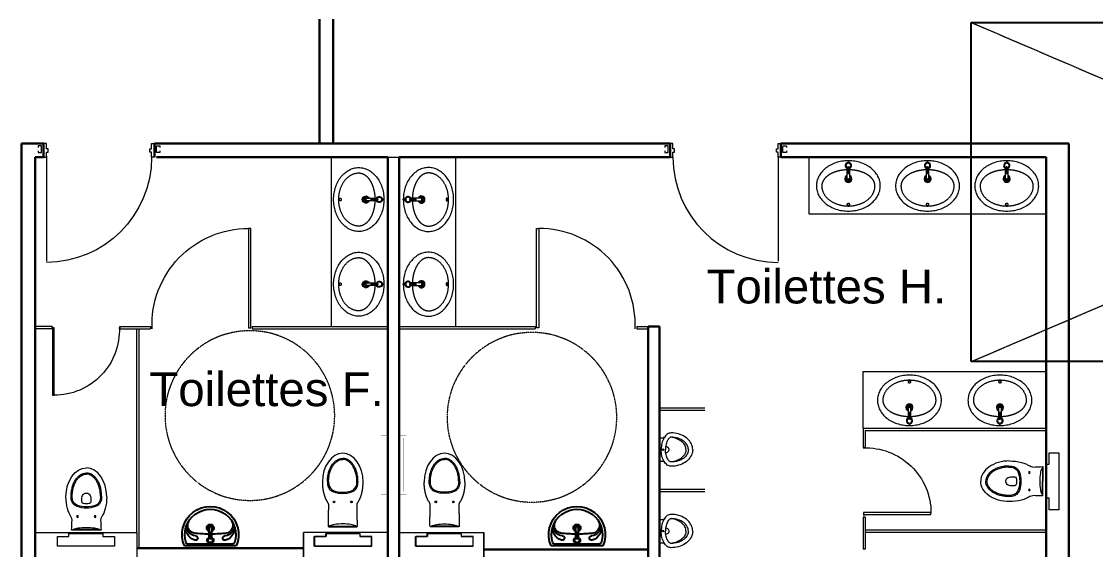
# Model space of a CAD drawing. Header units: metres. Extents: x 134472 to 303672, y 136880 to 366415.
# Drawn here: x 170202 to 179697, y 303826 to 308494 of the extents above; entities that cross this region are included whole.
import ezdxf

# ---------------------------------------------------------------- set-up
doc = ezdxf.new("R2010")
doc.units = ezdxf.units.M
doc.header["$LTSCALE"] = 2
doc.header["$MEASUREMENT"] = 0
doc.linetypes.add('Planta_2$0$CACHE', pattern=[0.375, 0.25, -0.125])
doc.linetypes.add('STYLE_12', pattern=[0.46875, 0.3125, -0.15625])
for name, color, linetype, lineweight in [('0.03', 151, 'Continuous', 5), ('0.03TEN', 8, 'STYLE_12', 5), ('0.10', 92, 'Continuous', 9), ('0.15', 5, 'Continuous', 15), ('0.30', 1, 'Continuous', 30), ('slh-aa-sanitaires', 5, 'Continuous', 0)]:
    doc.layers.add(name, color=color, linetype=linetype, lineweight=lineweight)
for name, color, linetype in [('0.1TEN', 133, 'Planta_2$0$CACHE'), ('CFD-Tech Plumbing', 7, 'Continuous'), ('MOJI', 7, 'Continuous')]:
    doc.layers.add(name, color=color, linetype=linetype)
doc.styles.add('arial', font='arial.ttf')

# ---------------------------------------------------------------- blocks, each defined once
blk = doc.blocks.new('bowl')
at = {"layer": 'CFD-Tech Plumbing'}
for p, q in [((-20, 203.3), (-20, 0)), ((0, -229.1), (0, 229.1)), ((-178.1, 12.5), (-66.2, 12.5)), ((-121.8, 4), (-70.1, 4)), ((-29.7, 3), (-5.8, 3)), ((-20, 0), (-20, -203.3)), ((-5.8, -3), (-5.8, 3)), ((-66.2, -12.5), (-178.1, -12.5)), ((-70.1, -4), (-121.8, -4)), ((-5.8, -3), (-29.7, -3))]:
    blk.add_line(p, q, dxfattribs=at)
for centre, radius, start, end in [((-100, 0), 250, 66.42181, 293.57819), ((-100, 0), 225, 70.99921, 289.00079), ((-183.7, 127.6), 72.4, 11.77716, 123.26184), ((-170, 127), 80, 1.71405, 114.98755), ((-152.1, 108.1), 105, 14.93961, 115.74646), ((-30, 203.3), 10, 0, 70.99927), ((-1405, 0), 1300, 0.55093, 6.28827), ((-70, 130), 20, 181.71405, 14.93958), ((-160, 0), 31.5, 23.37987, 336.62013), ((-156.7, 0), 24.8, 149.71071, 210.28929), ((-199.5, 0), 24.8, 329.71071, 30.28929), ((-160, 0), 20, 38.68219, 141.31781), ((-193.7, 0), 24.8, 329.71071, 30.28929), ((-82, 0), 40, 174.26083, 185.73917), ((-50, 0), 27.5, 6.26291, 152.96431), ((-50, 0), 20.5, 90, 270), ((-64, 4), 1.7, 90, 270), ((-64, 4), 1.7, 270, 90), ((-50, 0), 20.5, 270, 90), ((-160, 0), 20, 218.68219, 321.31781), ((-1405, 0), 1300, 353.78851, 359.44907), ((-50, 0), 27.5, 207.03569, 353.73709), ((-64, -4), 1.7, 90, 270), ((-64, -4), 1.7, 270, 90), ((-183.7, -127.6), 72.4, 236.73816, 349.66806), ((-170, -127), 80, 245.01245, 358.28595), ((-152.1, -108.1), 105, 244.25354, 345.06039), ((-70, -130), 20, 345.06042, 178.28601), ((-30, -203.3), 10, 289.00073, 0)]:
    blk.add_arc(centre, radius, start, end, dxfattribs=at)
blk = doc.blocks.new('toilet')
for points in [[(295, 180, 0.062452), (190.1, 166.8, 0.08424), (113.6, 132.9, -0.160362), (89.5, 126.3, 0.004478), (0, 130), (0, 0), (0, -130, 0.004478), (89.5, -126.3, -0.160362), (113.6, -132.9, 0.08424), (190.1, -166.8, 0.062452), (295, -180)], [(0, -120), (1.6, -120, 0.30557), (7.2, -116.3, 0.057888), (19.5, -71.8, 0.038336), (25, 0, 0.038336), (19.5, 71.8, 0.057888), (7.2, 116.3, 0.30557), (1.6, 120), (0, 120)], [(300, 135, 0.031937), (273.9, 133.3, 0.284793), (208.5, 80.2, 0.083519), (195, 0, 0.083519), (208.5, -80.2, 0.284793), (273.9, -133.3, 0.031937), (300, -135)], [(300, 125, 0.031937), (275.2, 123.4, 0.284793), (217.9, 76.9, 0.083519), (205, 0, 0.083519), (217.9, -76.9, 0.284793), (275.2, -123.4, 0.031937), (300, -125)]]:
    blk.add_lwpolyline(points, format="xyb")
blk.add_lwpolyline([(5, 115), (5, 0), (5, -115)])
blk.add_lwpolyline([(248.8, 39.4, 0.321323), (235.6, 27.9, 0.058759), (232.3, 0, 0.058759), (235.6, -27.9, 0.321323), (248.8, -39.4, 0.062214), (298.3, -37.1, 0.292941), (326.2, -11.6, 0.06519), (327.7, 0, 0.06519), (326.2, 11.6, 0.292941), (298.3, 37.1, 0.062214)], format="xyb", close=True)
for centre in [(120, 77.5), (120, -77.5)]:
    blk.add_circle(centre, 7.5)
at = {"extrusion": (0, 0, -1)}
blk.add_ellipse((295, 0), major_axis=(-255, 0.1), ratio=0.705828, start_param=1.570647, end_param=3.141292, dxfattribs=at)
blk.add_ellipse((295, 0), major_axis=(255, 0.1), ratio=0.705827, start_param=4.712055, end_param=6.282514)
for points, knots in [([(300, 135), (307.1, 135), (314.2, 134.8), (334.6, 133.4), (347.9, 131.6), (373.5, 126.4), (386, 122.9), (409.6, 114.5), (420.8, 109.5), (441.5, 98.2), (451, 91.9), (468, 78), (475.5, 70.5), (488, 54.6), (493.1, 46.3), (500, 30.7), (502.2, 23.5), (504.5, 10.9), (505, 5.5), (505, 0)], [1.570796, 1.570796, 1.570796, 1.570796, 1.675776, 1.675776, 1.873884, 1.873884, 2.071992, 2.071992, 2.270101, 2.270101, 2.468209, 2.468209, 2.666317, 2.666317, 2.864425, 2.864425, 3.022458, 3.022458, 3.141593, 3.141593, 3.141593, 3.141593]), ([(300, 125), (306.8, 125), (313.6, 124.8), (333.9, 123.4), (347.2, 121.6), (373.1, 116.2), (385.6, 112.6), (409.1, 103.9), (420.1, 98.7), (438, 88.4), (445.2, 83.5), (458.4, 73), (464.4, 67.4), (474.7, 55.7), (479.2, 49.6), (486.4, 37.1), (489.3, 30.7), (493.3, 17.7), (494.5, 11.1), (495, 3), (495, 1.5), (495, 0)], [1.570796, 1.570796, 1.570796, 1.570796, 1.674428, 1.674428, 1.881692, 1.881692, 2.088956, 2.088956, 2.296219, 2.296219, 2.456954, 2.456954, 2.618871, 2.618871, 2.780788, 2.780788, 2.942705, 2.942705, 3.104622, 3.104622, 3.141593, 3.141593, 3.141593, 3.141593]), ([(300, -125), (306.8, -125), (313.6, -124.8), (333.9, -123.4), (347.2, -121.6), (373.1, -116.2), (385.6, -112.6), (409.1, -103.9), (420.1, -98.7), (438, -88.4), (445.2, -83.5), (458.4, -73), (464.4, -67.4), (474.7, -55.7), (479.2, -49.6), (486.4, -37.1), (489.3, -30.7), (493.3, -17.7), (494.5, -11.1), (495, -3), (495, -1.5), (495, 0)], [1.570796, 1.570796, 1.570796, 1.570796, 1.674428, 1.674428, 1.881692, 1.881692, 2.088956, 2.088956, 2.296219, 2.296219, 2.456954, 2.456954, 2.618871, 2.618871, 2.780788, 2.780788, 2.942705, 2.942705, 3.104622, 3.104622, 3.141593, 3.141593, 3.141593, 3.141593]), ([(300, -135), (307.1, -135), (314.2, -134.8), (334.6, -133.4), (347.9, -131.6), (373.5, -126.4), (386, -122.9), (409.6, -114.5), (420.8, -109.5), (441.5, -98.2), (451, -91.9), (468, -78), (475.5, -70.5), (488, -54.6), (493.1, -46.3), (500, -30.7), (502.2, -23.5), (504.5, -10.9), (505, -5.5), (505, 0)], [1.570796, 1.570796, 1.570796, 1.570796, 1.675776, 1.675776, 1.873884, 1.873884, 2.071992, 2.071992, 2.270101, 2.270101, 2.468209, 2.468209, 2.666317, 2.666317, 2.864425, 2.864425, 3.022458, 3.022458, 3.141593, 3.141593, 3.141593, 3.141593])]:
    blk.add_open_spline(points, degree=3, knots=knots)
blk = doc.blocks.new('洗面台')
for p, q in [((-3, -67.8), (-3, -91.7)), ((-3, -67.8), (3, -67.8)), ((3, -91.7), (3, -67.8)), ((-12.5, -128.2), (-12.5, -240.1)), ((-4, -132.1), (-4, -183.8)), ((4, -183.8), (4, -132.1)), ((12.5, -240.1), (12.5, -128.2))]:
    blk.add_line(p, q)
for points in [[(-3, -70, 0), (-16.8, -70.4, 0), (-30.6, -71.3, 0), (-44.3, -72.8, 0), (-57.9, -74.7, 0), (-71.3, -77.2, 0), (-84.6, -80.2, 0), (-97.7, -83.7, 0), (-110.5, -87.7, 0), (-123.1, -92.2, 0), (-135.4, -97.2, 0), (-147.4, -102.7, 0), (-159, -108.6, 0), (-170.2, -114.9, 0), (-181, -121.7, 0), (-191.4, -128.9, 0), (-201.3, -136.4, 0), (-210.8, -144.4, 0), (-219.7, -152.7, 0), (-228.2, -161.3, 0), (-236, -170.2, 0), (-243.3, -179.5, 0), (-250.1, -189, 0), (-256.2, -198.7, 0), (-261.7, -208.7, 0), (-266.6, -218.9, 0), (-270.8, -229.3, 0), (-274.4, -239.8, 0), (-277.4, -250.4, 0), (-279.7, -261.1, 0), (-281.3, -271.9, 0), (-282.2, -282.8, 0), (-282.5, -293.7, 0), (-282.1, -304.6, 0), (-281, -315.4, 0), (-279.2, -326.2, 0), (-276.8, -336.9, 0), (-273.7, -347.5, 0), (-270, -358, 0), (-265.6, -368.3, 0), (-260.6, -378.5, 0), (-254.9, -388.4, 0), (-248.7, -398.1, 0), (-241.8, -407.6, 0), (-234.4, -416.7, 0), (-226.4, -425.6, 0), (-217.8, -434.2, 0), (-208.8, -442.4, 0), (-199.2, -450.3, 0), (-189.2, -457.7, 0), (-178.7, -464.8, 0), (-167.8, -471.5, 0), (-156.5, -477.8, 0), (-144.8, -483.6, 0), (-132.8, -488.9, 0), (-120.4, -493.8, 0), (-107.8, -498.2, 0), (-94.9, -502.1, 0), (-81.7, -505.5, 0), (-68.4, -508.4, 0), (-54.9, -510.8, 0), (-41.3, -512.6, 0), (-27.6, -513.9, 0), (-13.8, -514.7, 0), (0, -515, 0), (13.8, -514.7, 0), (27.6, -513.9, 0), (41.3, -512.6, 0), (54.9, -510.8, 0), (68.4, -508.4, 0), (81.7, -505.5, 0), (94.9, -502.1, 0), (107.8, -498.2, 0), (120.4, -493.8, 0), (132.8, -488.9, 0), (144.8, -483.6, 0), (156.5, -477.8, 0), (167.8, -471.5, 0), (178.7, -464.8, 0), (189.2, -457.7, 0), (199.2, -450.3, 0), (208.8, -442.4, 0), (217.8, -434.2, 0), (226.4, -425.6, 0), (234.4, -416.7, 0), (241.8, -407.6, 0), (248.7, -398.1, 0), (254.9, -388.4, 0), (260.6, -378.5, 0), (265.6, -368.3, 0), (270, -358, 0), (273.7, -347.5, 0), (276.8, -336.9, 0), (279.2, -326.2, 0), (281, -315.4, 0), (282.1, -304.6, 0), (282.5, -293.7, 0), (282.2, -282.8, 0), (281.3, -271.9, 0), (279.7, -261.1, 0), (277.4, -250.4, 0), (274.5, -239.8, 0), (270.9, -229.3, 0), (266.6, -218.9, 0), (261.7, -208.7, 0), (256.2, -198.7, 0), (250.1, -189, 0), (243.3, -179.5, 0), (236, -170.2, 0), (228.2, -161.3, 0), (219.7, -152.7, 0), (210.8, -144.4, 0), (201.3, -136.4, 0), (191.4, -128.9, 0), (181, -121.7, 0), (170.2, -114.9, 0), (159, -108.6, 0), (147.4, -102.7, 0), (135.4, -97.2, 0), (123.1, -92.2, 0), (110.5, -87.7, 0), (97.7, -83.7, 0), (84.6, -80.2, 0), (71.3, -77.2, 0), (57.9, -74.7, 0), (44.3, -72.8, 0), (30.6, -71.3, 0), (16.8, -70.4, 0), (3, -70, 0)], [(-12.5, -150.2, 0), (-15.3, -150.3, 0), (-18.1, -150.4, 0), (-20.8, -150.6, 0), (-23.6, -150.7, 0), (-26.4, -150.9, 0), (-29.1, -151.1, 0), (-31.9, -151.3, 0), (-34.7, -151.6, 0), (-37.4, -151.8, 0), (-40.2, -152.1, 0), (-42.9, -152.4, 0), (-45.6, -152.7, 0), (-48.4, -153.1, 0), (-51.1, -153.4, 0), (-53.8, -153.8, 0), (-56.5, -154.2, 0), (-59.2, -154.6, 0), (-61.9, -155, 0), (-64.6, -155.5, 0), (-67.3, -156, 0), (-69.9, -156.5, 0), (-72.6, -157, 0), (-75.2, -157.5, 0), (-77.9, -158.1, 0), (-80.5, -158.6, 0), (-83.1, -159.2, 0), (-85.7, -159.8, 0), (-88.3, -160.4, 0), (-90.9, -161.1, 0), (-93.4, -161.8, 0), (-96, -162.4, 0), (-98.5, -163.1, 0), (-101, -163.8, 0), (-103.6, -164.6, 0), (-106, -165.3, 0), (-108.5, -166.1, 0), (-111, -166.9, 0), (-113.4, -167.7, 0), (-115.9, -168.5, 0), (-118.3, -169.4, 0), (-120.7, -170.2, 0), (-123.1, -171.1, 0), (-125.4, -172, 0), (-127.8, -172.9, 0), (-130.1, -173.8, 0), (-132.4, -174.8, 0), (-134.7, -175.7, 0), (-137, -176.7, 0), (-139.2, -177.7, 0), (-141.5, -178.7, 0), (-143.7, -179.7, 0), (-145.9, -180.8, 0), (-148.1, -181.8, 0), (-150.2, -182.9, 0), (-152.3, -184, 0), (-154.5, -185.1, 0), (-156.5, -186.2, 0), (-158.6, -187.4, 0), (-160.7, -188.5, 0), (-162.7, -189.7, 0), (-164.7, -190.8, 0), (-166.7, -192, 0), (-168.6, -193.2, 0), (-170.5, -194.5, 0), (-172.4, -195.7, 0), (-174.3, -196.9, 0), (-176.2, -198.2, 0), (-178, -199.5, 0), (-179.8, -200.8, 0), (-181.6, -202.1, 0), (-183.3, -203.4, 0), (-185.1, -204.7, 0), (-186.8, -206, 0), (-188.5, -207.4, 0), (-190.1, -208.7, 0), (-191.7, -210.1, 0), (-193.3, -211.5, 0), (-194.9, -212.9, 0), (-196.4, -214.3, 0), (-198, -215.7, 0), (-199.4, -217.1, 0), (-200.9, -218.6, 0), (-202.3, -220, 0), (-203.7, -221.5, 0), (-205.1, -223, 0), (-206.5, -224.4, 0), (-207.8, -225.9, 0), (-209.1, -227.4, 0), (-210.3, -228.9, 0), (-211.6, -230.5, 0), (-212.7, -232, 0), (-213.9, -233.5, 0), (-215.1, -235.1, 0), (-216.2, -236.6, 0), (-217.2, -238.2, 0), (-218.3, -239.7, 0), (-219.3, -241.3, 0), (-220.3, -242.9, 0), (-221.2, -244.5, 0), (-222.2, -246.1, 0), (-223.1, -247.7, 0), (-223.9, -249.3, 0), (-224.8, -250.9, 0), (-225.6, -252.5, 0), (-226.3, -254.1, 0), (-227.1, -255.8, 0), (-227.8, -257.4, 0), (-228.4, -259, 0), (-229.1, -260.7, 0), (-229.7, -262.3, 0), (-230.2, -264, 0), (-230.8, -265.6, 0), (-231.3, -267.3, 0), (-231.8, -269, 0), (-232.2, -270.6, 0), (-232.6, -272.3, 0), (-233, -274, 0), (-233.4, -275.6, 0), (-233.7, -277.3, 0), (-233.9, -279, 0), (-234.2, -280.7, 0), (-234.4, -282.4, 0), (-234.6, -284.1, 0), (-234.7, -285.7, 0), (-234.9, -287.4, 0), (-234.9, -289.1, 0), (-235, -290.8, 0), (-235, -292.5, 0)], [(235, -292.5, 0), (235, -290.8, 0), (234.9, -289.1, 0), (234.9, -287.4, 0), (234.7, -285.7, 0), (234.6, -284.1, 0), (234.4, -282.4, 0), (234.2, -280.7, 0), (233.9, -279, 0), (233.7, -277.3, 0), (233.4, -275.6, 0), (233, -274, 0), (232.6, -272.3, 0), (232.2, -270.6, 0), (231.8, -269, 0), (231.3, -267.3, 0), (230.8, -265.6, 0), (230.2, -264, 0), (229.7, -262.3, 0), (229.1, -260.7, 0), (228.4, -259, 0), (227.8, -257.4, 0), (227.1, -255.8, 0), (226.3, -254.1, 0), (225.6, -252.5, 0), (224.8, -250.9, 0), (223.9, -249.3, 0), (223.1, -247.7, 0), (222.2, -246.1, 0), (221.2, -244.5, 0), (220.3, -242.9, 0), (219.3, -241.3, 0), (218.3, -239.7, 0), (217.2, -238.2, 0), (216.2, -236.6, 0), (215.1, -235.1, 0), (213.9, -233.5, 0), (212.7, -232, 0), (211.6, -230.5, 0), (210.3, -228.9, 0), (209.1, -227.4, 0), (207.8, -225.9, 0), (206.5, -224.4, 0), (205.1, -223, 0), (203.7, -221.5, 0), (202.3, -220, 0), (200.9, -218.6, 0), (199.4, -217.1, 0), (198, -215.7, 0), (196.4, -214.3, 0), (194.9, -212.9, 0), (193.3, -211.5, 0), (191.7, -210.1, 0), (190.1, -208.7, 0), (188.5, -207.4, 0), (186.8, -206, 0), (185.1, -204.7, 0), (183.3, -203.4, 0), (181.6, -202.1, 0), (179.8, -200.8, 0), (178, -199.5, 0), (176.2, -198.2, 0), (174.3, -196.9, 0), (172.4, -195.7, 0), (170.5, -194.5, 0), (168.6, -193.2, 0), (166.7, -192, 0), (164.7, -190.8, 0), (162.7, -189.7, 0), (160.7, -188.5, 0), (158.6, -187.4, 0), (156.5, -186.2, 0), (154.5, -185.1, 0), (152.3, -184, 0), (150.2, -182.9, 0), (148.1, -181.8, 0), (145.9, -180.8, 0), (143.7, -179.7, 0), (141.5, -178.7, 0), (139.2, -177.7, 0), (137, -176.7, 0), (134.7, -175.7, 0), (132.4, -174.8, 0), (130.1, -173.8, 0), (127.8, -172.9, 0), (125.4, -172, 0), (123.1, -171.1, 0), (120.7, -170.2, 0), (118.3, -169.4, 0), (115.9, -168.5, 0), (113.4, -167.7, 0), (111, -166.9, 0), (108.5, -166.1, 0), (106, -165.3, 0), (103.6, -164.6, 0), (101, -163.8, 0), (98.5, -163.1, 0), (96, -162.4, 0), (93.4, -161.8, 0), (90.9, -161.1, 0), (88.3, -160.4, 0), (85.7, -159.8, 0), (83.1, -159.2, 0), (80.5, -158.6, 0), (77.9, -158.1, 0), (75.2, -157.5, 0), (72.6, -157, 0), (69.9, -156.5, 0), (67.3, -156, 0), (64.6, -155.5, 0), (61.9, -155, 0), (59.2, -154.6, 0), (56.5, -154.2, 0), (53.8, -153.8, 0), (51.1, -153.4, 0), (48.4, -153.1, 0), (45.6, -152.7, 0), (42.9, -152.4, 0), (40.2, -152.1, 0), (37.4, -151.8, 0), (34.7, -151.6, 0), (31.9, -151.3, 0), (29.1, -151.1, 0), (26.4, -150.9, 0), (23.6, -150.7, 0), (20.8, -150.6, 0), (18.1, -150.4, 0), (15.3, -150.3, 0), (12.5, -150.2, 0)], [(-235, -292.5, 0), (-234.9, -296.9, 0), (-234.7, -301.2, 0), (-234.4, -305.6, 0), (-233.9, -309.9, 0), (-233.2, -314.2, 0), (-232.5, -318.5, 0), (-231.5, -322.8, 0), (-230.5, -327.1, 0), (-229.3, -331.4, 0), (-228, -335.6, 0), (-226.5, -339.8, 0), (-224.9, -344, 0), (-223.1, -348.2, 0), (-221.3, -352.3, 0), (-219.3, -356.4, 0), (-217.1, -360.4, 0), (-214.8, -364.4, 0), (-212.4, -368.4, 0), (-209.9, -372.3, 0), (-207.3, -376.2, 0), (-204.5, -380, 0), (-201.6, -383.8, 0), (-198.5, -387.5, 0), (-195.4, -391.1, 0), (-192.1, -394.7, 0), (-188.8, -398.2, 0), (-185.3, -401.7, 0), (-181.7, -405.1, 0), (-177.9, -408.4, 0), (-174.1, -411.7, 0), (-170.2, -414.9, 0), (-166.2, -418, 0), (-162, -421.1, 0), (-157.8, -424, 0), (-153.5, -426.9, 0), (-149.1, -429.7, 0), (-144.6, -432.4, 0), (-140, -435.1, 0), (-135.3, -437.6, 0), (-130.6, -440.1, 0), (-125.7, -442.5, 0), (-120.8, -444.8, 0), (-115.8, -446.9, 0), (-110.8, -449, 0), (-105.7, -451.1, 0), (-100.5, -453, 0), (-95.2, -454.8, 0), (-89.9, -456.5, 0), (-84.6, -458.1, 0), (-79.2, -459.6, 0), (-73.7, -461, 0), (-68.2, -462.4, 0), (-62.7, -463.6, 0), (-57.1, -464.7, 0), (-51.5, -465.7, 0), (-45.8, -466.6, 0), (-40.2, -467.4, 0), (-34.5, -468.1, 0), (-28.8, -468.7, 0), (-23, -469.1, 0), (-17.3, -469.5, 0), (-11.5, -469.8, 0), (-5.8, -470, 0), (0, -470, 0), (5.8, -470, 0), (11.5, -469.8, 0), (17.3, -469.5, 0), (23, -469.1, 0), (28.8, -468.7, 0), (34.5, -468.1, 0), (40.2, -467.4, 0), (45.8, -466.6, 0), (51.5, -465.7, 0), (57.1, -464.7, 0), (62.7, -463.6, 0), (68.2, -462.4, 0), (73.7, -461, 0), (79.2, -459.6, 0), (84.6, -458.1, 0), (89.9, -456.5, 0), (95.2, -454.8, 0), (100.5, -453, 0), (105.7, -451.1, 0), (110.8, -449, 0), (115.8, -446.9, 0), (120.8, -444.8, 0), (125.7, -442.5, 0), (130.6, -440.1, 0), (135.3, -437.6, 0), (140, -435.1, 0), (144.6, -432.4, 0), (149.1, -429.7, 0), (153.5, -426.9, 0), (157.8, -424, 0), (162, -421.1, 0), (166.2, -418, 0), (170.2, -414.9, 0), (174.1, -411.7, 0), (177.9, -408.4, 0), (181.7, -405.1, 0), (185.3, -401.7, 0), (188.8, -398.2, 0), (192.1, -394.7, 0), (195.4, -391.1, 0), (198.5, -387.5, 0), (201.6, -383.8, 0), (204.5, -380, 0), (207.3, -376.2, 0), (209.9, -372.3, 0), (212.4, -368.4, 0), (214.8, -364.4, 0), (217.1, -360.4, 0), (219.3, -356.4, 0), (221.3, -352.3, 0), (223.1, -348.2, 0), (224.9, -344, 0), (226.5, -339.8, 0), (228, -335.6, 0), (229.3, -331.4, 0), (230.5, -327.1, 0), (231.5, -322.8, 0), (232.5, -318.5, 0), (233.2, -314.2, 0), (233.9, -309.9, 0), (234.4, -305.6, 0), (234.7, -301.2, 0), (234.9, -296.9, 0), (235, -292.5, 0)], [(-12.5, -455.5, 0), (-12.5, -455.9, 0), (-12.4, -456.2, 0), (-12.4, -456.6, 0), (-12.3, -456.9, 0), (-12.1, -457.3, 0), (-12, -457.6, 0), (-11.8, -457.9, 0), (-11.5, -458.3, 0), (-11.3, -458.6, 0), (-11, -458.9, 0), (-10.7, -459.2, 0), (-10.4, -459.5, 0), (-10, -459.8, 0), (-9.7, -460.1, 0), (-9.3, -460.4, 0), (-8.8, -460.6, 0), (-8.4, -460.9, 0), (-7.9, -461.1, 0), (-7.4, -461.3, 0), (-6.9, -461.5, 0), (-6.4, -461.7, 0), (-5.9, -461.9, 0), (-5.3, -462.1, 0), (-4.8, -462.2, 0), (-4.2, -462.3, 0), (-3.6, -462.4, 0), (-3, -462.5, 0), (-2.4, -462.6, 0), (-1.8, -462.7, 0), (-1.2, -462.7, 0), (-0.6, -462.7, 0), (0, -462.8, 0), (0.6, -462.7, 0), (1.2, -462.7, 0), (1.8, -462.7, 0), (2.4, -462.6, 0), (3, -462.5, 0), (3.6, -462.4, 0), (4.2, -462.3, 0), (4.8, -462.2, 0), (5.3, -462.1, 0), (5.9, -461.9, 0), (6.4, -461.7, 0), (6.9, -461.5, 0), (7.4, -461.3, 0), (7.9, -461.1, 0), (8.4, -460.9, 0), (8.8, -460.6, 0), (9.3, -460.4, 0), (9.7, -460.1, 0), (10, -459.8, 0), (10.4, -459.5, 0), (10.7, -459.2, 0), (11, -458.9, 0), (11.3, -458.6, 0), (11.5, -458.3, 0), (11.8, -457.9, 0), (12, -457.6, 0), (12.1, -457.3, 0), (12.3, -456.9, 0), (12.4, -456.6, 0), (12.4, -456.2, 0), (12.5, -455.9, 0), (12.5, -455.5, 0), (12.5, -455.1, 0), (12.4, -454.8, 0), (12.4, -454.4, 0), (12.3, -454.1, 0), (12.1, -453.7, 0), (12, -453.4, 0), (11.8, -453.1, 0), (11.5, -452.7, 0), (11.3, -452.4, 0), (11, -452.1, 0), (10.7, -451.8, 0), (10.4, -451.5, 0), (10, -451.2, 0), (9.7, -450.9, 0), (9.3, -450.6, 0), (8.8, -450.4, 0), (8.4, -450.1, 0), (7.9, -449.9, 0), (7.4, -449.7, 0), (6.9, -449.5, 0), (6.4, -449.3, 0), (5.9, -449.1, 0), (5.3, -448.9, 0), (4.8, -448.8, 0), (4.2, -448.7, 0), (3.6, -448.6, 0), (3, -448.5, 0), (2.4, -448.4, 0), (1.8, -448.3, 0), (1.2, -448.3, 0), (0.6, -448.3, 0), (0, -448.3, 0), (-0.6, -448.3, 0), (-1.2, -448.3, 0), (-1.8, -448.3, 0), (-2.4, -448.4, 0), (-3, -448.5, 0), (-3.6, -448.6, 0), (-4.2, -448.7, 0), (-4.8, -448.8, 0), (-5.3, -448.9, 0), (-5.9, -449.1, 0), (-6.4, -449.3, 0), (-6.9, -449.5, 0), (-7.4, -449.7, 0), (-7.9, -449.9, 0), (-8.4, -450.1, 0), (-8.8, -450.4, 0), (-9.3, -450.6, 0), (-9.7, -450.9, 0), (-10, -451.2, 0), (-10.4, -451.5, 0), (-10.7, -451.8, 0), (-11, -452.1, 0), (-11.3, -452.4, 0), (-11.5, -452.7, 0), (-11.8, -453.1, 0), (-12, -453.4, 0), (-12.1, -453.7, 0), (-12.3, -454.1, 0), (-12.4, -454.4, 0), (-12.4, -454.8, 0), (-12.5, -455.1, 0), (-12.5, -455.5, 0)]]:
    blk.add_polyline3d(points)
for centre, radius, start, end in [((0, -112), 27.5, 96.26291, 242.96431), ((0, -112), 20.5, 0, 180), ((0, -112), 27.5, 297.03569, 83.73709), ((0, -112), 20.5, 180, 0), ((-4, -126), 1.7, 0, 180), ((-4, -126), 1.7, 180, 0), ((0, -144), 40, 264.26083, 275.73917), ((4, -126), 1.7, 0, 180), ((4, -126), 1.7, 180, 0), ((0, -230), 31.5, 113.37987, 66.62013), ((0, -230), 23.5, 122.13493, 57.86507), ((0, -255.7), 24.8, 59.71071, 120.28929), ((0, -261.5), 24.8, 59.71071, 120.28929), ((0, -218.7), 24.8, 239.71071, 300.28929), ((115, -292.5), 120, 0, 2.00702)]:
    blk.add_arc(centre, radius, start, end)
blk = doc.blocks.new('A$C78B22ED9')
for p, q in [((0, 0), (0, 10.3)), ((0, 10.3), (2.89, 10.3)), ((0, 0), (0, -10.3)), ((0, -10.3), (2.89, -10.3))]:
    blk.add_line(p, q)
at = {"flags": 128}
for points in [[(10.25, 14.75), (9.39, 14.68), (8.54, 14.47), (7.71, 14.11), (6.9, 13.63), (6.13, 13.01), (5.39, 12.26), (4.7, 11.4), (4.06, 10.43), (3.49, 9.36), (2.98, 8.19), (2.53, 6.95), (2.17, 5.64), (1.88, 4.28), (1.67, 2.88), (1.54, 1.45), (1.5, 0)], [(10.25, 10.95), (10.02, 10.93), (9.75, 10.86), (9.44, 10.73), (9.08, 10.51), (8.67, 10.18), (8.23, 9.74), (7.78, 9.18), (7.33, 8.49), (6.9, 7.69), (6.51, 6.79), (6.16, 5.8), (5.86, 4.74), (5.62, 3.61), (5.44, 2.43), (5.34, 1.22), (5.3, 0)], [(23.43, 0), (23.37, 0.9), (23.21, 1.8), (22.94, 2.7), (22.55, 3.59), (22.05, 4.48), (21.43, 5.34), (20.7, 6.18), (19.84, 6.98), (18.88, 7.74), (17.81, 8.43), (16.65, 9.06), (15.4, 9.6), (14.08, 10.07), (12.7, 10.44), (11.27, 10.71), (9.81, 10.88)], [(29.37, 0), (29.29, 1.29), (29.08, 2.56), (28.72, 3.82), (28.21, 5.04), (27.58, 6.23), (26.81, 7.37), (25.91, 8.46), (24.89, 9.48), (23.77, 10.43), (22.54, 11.3), (21.22, 12.08), (19.81, 12.77), (18.33, 13.37), (16.79, 13.86), (15.2, 14.25), (13.57, 14.53), (11.92, 14.69), (10.25, 14.75)], [(25.57, 0), (25.51, 0.96), (25.32, 1.93), (25.01, 2.89), (24.56, 3.85), (23.99, 4.79), (23.27, 5.71), (22.42, 6.59), (21.45, 7.42), (20.34, 8.19), (19.13, 8.89), (17.81, 9.5), (16.41, 10.01), (14.93, 10.41), (13.4, 10.71), (11.84, 10.89), (10.25, 10.95)]]:
    blk.add_lwpolyline(points, dxfattribs=at)
at = {"extrusion": (0, 0, -1), "flags": 128}
for points in [[(-10.25, -14.75), (-9.39, -14.68), (-8.54, -14.47), (-7.71, -14.11), (-6.9, -13.63), (-6.13, -13.01), (-5.39, -12.26), (-4.7, -11.4), (-4.06, -10.43), (-3.49, -9.36), (-2.98, -8.19), (-2.53, -6.95), (-2.17, -5.64), (-1.88, -4.28), (-1.67, -2.88), (-1.54, -1.45), (-1.5, 0)], [(-10.25, -10.95), (-10.02, -10.93), (-9.75, -10.86), (-9.44, -10.73), (-9.08, -10.51), (-8.67, -10.18), (-8.23, -9.74), (-7.78, -9.18), (-7.33, -8.49), (-6.9, -7.69), (-6.51, -6.79), (-6.16, -5.8), (-5.86, -4.74), (-5.62, -3.61), (-5.44, -2.43), (-5.34, -1.22), (-5.3, 0)], [(-23.43, 0), (-23.37, -0.9), (-23.21, -1.8), (-22.94, -2.7), (-22.55, -3.59), (-22.05, -4.48), (-21.43, -5.34), (-20.7, -6.18), (-19.84, -6.98), (-18.88, -7.74), (-17.81, -8.43), (-16.65, -9.06), (-15.4, -9.6), (-14.08, -10.07), (-12.7, -10.44), (-11.27, -10.71), (-9.81, -10.88)], [(-25.57, 0), (-25.51, -0.96), (-25.32, -1.93), (-25.01, -2.89), (-24.56, -3.85), (-23.99, -4.79), (-23.27, -5.71), (-22.42, -6.59), (-21.45, -7.42), (-20.34, -8.19), (-19.13, -8.89), (-17.81, -9.5), (-16.41, -10.01), (-14.93, -10.41), (-13.4, -10.71), (-11.84, -10.89), (-10.25, -10.95)], [(-29.37, 0), (-29.29, -1.29), (-29.08, -2.56), (-28.72, -3.82), (-28.21, -5.04), (-27.58, -6.23), (-26.81, -7.38), (-25.91, -8.46), (-24.89, -9.48), (-23.77, -10.43), (-22.54, -11.3), (-21.22, -12.08), (-19.81, -12.77), (-18.33, -13.37), (-16.79, -13.86), (-15.2, -14.25), (-13.57, -14.53), (-11.92, -14.69), (-10.25, -14.75)]]:
    blk.add_lwpolyline(points, dxfattribs=at)
blk.add_circle((3, 0), 0.75)
for centre, radius, start, end in [((2.89, 12.3), 2, 270, 325.48795), ((6, 0), 2.5, 265.41143, 102.88016), ((2.89, -12.3), 2, 34.51205, 90)]:
    blk.add_arc(centre, radius, start, end)
blk = doc.blocks.new('bagno')
for p, q in [((0, 130), (0, 0)), ((0, 120), (1.6, 120)), ((5, 115), (5, 0)), ((0, -130), (0, 0)), ((5, -115), (5, 0)), ((0, -120), (1.6, -120))]:
    blk.add_line(p, q)
for centre in [(120, 77.5), (120, -77.5)]:
    blk.add_circle(centre, 7.5)
for centre, radius, start, end in [((-162.3, -4867.4), 5000, 87.1153, 88.14007), ((1.6, 114), 6, 22.03372, 90), ((-178.2, 41.2), 200, 8.7816, 22.03372), ((91.5, 166.2), 40, 266.91908, 303.55535), ((251.8, -75.4), 250, 104.29446, 123.55535), ((295, -245), 425, 90, 104.29446), ((284.1, 54), 80, 97.31689, 160.90325), ((284.1, 54), 70, 97.31689, 160.90325), ((300, -70), 205, 90, 97.31689), ((300, -70), 195, 90, 97.31689), ((-445, 0), 470, 0, 8.7816), ((-445, 0), 470, 351.2184, 0), ((440, 0), 245, 160.90325, 180), ((440, 0), 235, 160.90325, 180), ((352.3, 0), 120, 166.54889, 180), ((250.2, 24.4), 15, 95.29521, 166.54889), ((264.4, -160), 200, 80.2292, 94.46915), ((292.4, 2.6), 35, 14.91923, 80.2292), ((282.7, 0), 45, 0, 14.91923), ((-178.2, -41.2), 200, 337.96628, 351.2184), ((440, 0), 245, 180, 199.09675), ((440, 0), 235, 180, 199.09675), ((284.1, -54), 80, 199.09675, 262.68311), ((284.1, -54), 70, 199.09675, 262.68311), ((352.3, 0), 120, 180, 193.45111), ((250.2, -24.4), 15, 193.45111, 264.70479), ((264.4, 160), 200, 265.53085, 279.7708), ((292.4, -2.6), 35, 279.7708, 345.08077), ((282.7, 0), 45, 345.08077, 0), ((-162.3, 4867.4), 5000, 271.85993, 272.8847), ((1.6, -114), 6, 270, 337.96628), ((91.5, -166.2), 40, 56.44465, 93.08092), ((251.8, 75.4), 250, 236.44465, 255.70554), ((295, 245), 425, 255.70554, 270), ((300, 70), 205, 262.68311, 270), ((300, 70), 195, 262.68311, 270)]:
    blk.add_arc(centre, radius, start, end)
at = {"extrusion": (0, 0, -1)}
blk.add_ellipse((295, 0), major_axis=(-255, 0), ratio=0.705882, start_param=1.570796, end_param=3.141593, dxfattribs=at)
blk.add_ellipse((295, 0), major_axis=(-255, 0), ratio=0.705882, start_param=1.570796, end_param=3.141593)
for points, knots in [([(300, 135), (307.1, 135), (314.2, 134.8), (334.6, 133.4), (347.9, 131.6), (373.5, 126.4), (386, 122.9), (409.6, 114.5), (420.8, 109.5), (441.5, 98.2), (451, 91.9), (468, 78), (475.5, 70.5), (488, 54.6), (493.1, 46.3), (500, 30.7), (502.2, 23.5), (504.5, 10.9), (505, 5.5), (505, 0)], [1.570796, 1.570796, 1.570796, 1.570796, 1.675776, 1.675776, 1.873884, 1.873884, 2.071992, 2.071992, 2.270101, 2.270101, 2.468209, 2.468209, 2.666317, 2.666317, 2.864425, 2.864425, 3.022458, 3.022458, 3.141593, 3.141593, 3.141593, 3.141593]), ([(300, 125), (306.8, 125), (313.6, 124.8), (333.9, 123.4), (347.2, 121.6), (373.1, 116.2), (385.6, 112.6), (409.1, 103.9), (420.1, 98.7), (438, 88.4), (445.2, 83.5), (458.4, 73), (464.4, 67.4), (474.7, 55.7), (479.2, 49.6), (486.4, 37.1), (489.3, 30.7), (493.3, 17.7), (494.5, 11.1), (495, 3), (495, 1.5), (495, 0)], [1.570796, 1.570796, 1.570796, 1.570796, 1.674428, 1.674428, 1.881692, 1.881692, 2.088956, 2.088956, 2.296219, 2.296219, 2.456954, 2.456954, 2.618871, 2.618871, 2.780788, 2.780788, 2.942705, 2.942705, 3.104622, 3.104622, 3.141593, 3.141593, 3.141593, 3.141593]), ([(300, -125), (306.8, -125), (313.6, -124.8), (333.9, -123.4), (347.2, -121.6), (373.1, -116.2), (385.6, -112.6), (409.1, -103.9), (420.1, -98.7), (438, -88.4), (445.2, -83.5), (458.4, -73), (464.4, -67.4), (474.7, -55.7), (479.2, -49.6), (486.4, -37.1), (489.3, -30.7), (493.3, -17.7), (494.5, -11.1), (495, -3), (495, -1.5), (495, 0)], [1.570796, 1.570796, 1.570796, 1.570796, 1.674428, 1.674428, 1.881692, 1.881692, 2.088956, 2.088956, 2.296219, 2.296219, 2.456954, 2.456954, 2.618871, 2.618871, 2.780788, 2.780788, 2.942705, 2.942705, 3.104622, 3.104622, 3.141593, 3.141593, 3.141593, 3.141593]), ([(300, -135), (307.1, -135), (314.2, -134.8), (334.6, -133.4), (347.9, -131.6), (373.5, -126.4), (386, -122.9), (409.6, -114.5), (420.8, -109.5), (441.5, -98.2), (451, -91.9), (468, -78), (475.5, -70.5), (488, -54.6), (493.1, -46.3), (500, -30.7), (502.2, -23.5), (504.5, -10.9), (505, -5.5), (505, 0)], [1.570796, 1.570796, 1.570796, 1.570796, 1.675776, 1.675776, 1.873884, 1.873884, 2.071992, 2.071992, 2.270101, 2.270101, 2.468209, 2.468209, 2.666317, 2.666317, 2.864425, 2.864425, 3.022458, 3.022458, 3.141593, 3.141593, 3.141593, 3.141593])]:
    blk.add_open_spline(points, degree=3, knots=knots)

msp = doc.modelspace()

# ---------------------------------------------------------------- linework, layer by layer
at = {"layer": '0.03', "flags": 128}
for points in [[(170396.586, 307399.736), (170396.586, 307309.736)], [(176915.963, 307414.736), (176915.963, 307294.736)], [(170421.586, 307304.736), (170421.586, 306374.736), (170421.586, 306374.736)], [(176890.963, 307304.642), (176890.963, 306374.642), (176890.963, 306374.642)], [(179261.675, 304279.223), (179261.675, 304579.223), (179286.675, 304579.223), (179286.675, 304681.723), (179373.675, 304681.723), (179373.675, 304176.723), (179286.675, 304176.723), (179286.675, 304279.223), (179261.675, 304279.223)], [(170621.586, 303967.029), (170921.586, 303967.029), (170921.586, 303942.029), (171024.086, 303942.029), (171024.086, 303855.029), (170519.086, 303855.029), (170519.086, 303942.029), (170621.586, 303942.029), (170621.586, 303967.029)], [(172891.583, 303967.029), (173191.583, 303967.029), (173191.583, 303942.029), (173294.083, 303942.029), (173294.083, 303855.029), (172789.083, 303855.029), (172789.083, 303942.029), (172891.583, 303942.029), (172891.583, 303967.029)], [(173195.116, 303967.029), (172895.116, 303967.029), (172895.116, 303942.029), (172792.616, 303942.029), (172792.616, 303855.029), (173297.616, 303855.029), (173297.616, 303942.029), (173195.116, 303942.029), (173195.116, 303967.029)], [(173788.05, 303967.029), (174088.05, 303967.029), (174088.05, 303942.029), (174190.55, 303942.029), (174190.55, 303855.029), (173685.55, 303855.029), (173685.55, 303942.029), (173788.05, 303942.029), (173788.05, 303967.029)], [(174091.583, 303967.029), (173791.583, 303967.029), (173791.583, 303942.029), (173689.083, 303942.029), (173689.083, 303855.029), (174194.083, 303855.029), (174194.083, 303942.029), (174091.583, 303942.029), (174091.583, 303967.029)]]:
    msp.add_lwpolyline(points, dxfattribs=at)
for points in [[(171351.586, 307294.736, -0.41421356), (170421.586, 306364.736)], [(171356.583, 305777.606, -0.42791494), (172209.201, 306664.676)], [(175626.583, 305777.606, 0.42791494), (174773.965, 306664.676)], [(171066.59, 305789.826, -0.42791494), (170489.586, 305189.506)], [(177641.784, 304724.227, -0.42791494), (178242.103, 304147.223)]]:
    msp.add_lwpolyline(points, format="xyb", dxfattribs=at)
at = {"layer": '0.03'}
msp.add_arc((176890.963, 307294.642), 930, 180, 270, dxfattribs=at)
at = {"layer": '0.03TEN', "flags": 128}
for points in [[(178596.586, 308486.817), (185596.586, 305486.817)], [(178596.586, 305486.817), (185596.586, 308486.817)]]:
    msp.add_lwpolyline(points, dxfattribs=at)
for points in [[(171470.48, 305010.191, 1), (172970.48, 305010.191, 1), (171470.48, 305010.191)], [(173964.251, 304994.9, 1), (175464.251, 304994.9, 1), (173964.251, 304994.9)]]:
    msp.add_lwpolyline(points, format="xyb", dxfattribs=at)
at = {"layer": '0.10', "flags": 128}
for points in [[(170349.079, 307349.736), (170349.079, 307337.036, 0.41421356), (170351.379, 307334.736), (170376.779, 307334.736, 0.41421356), (170379.079, 307337.036), (170379.079, 307392.436, 0.41421413), (170376.779, 307394.736), (170351.379, 307394.736, 0.41421299), (170349.079, 307392.436), (170349.079, 307379.736)], [(171424.093, 307349.736), (171424.093, 307337.036, -0.41421356), (171421.793, 307334.736), (171396.393, 307334.736, -0.41421356), (171394.093, 307337.036), (171394.093, 307392.436, -0.41421413), (171396.393, 307394.736), (171421.793, 307394.736, -0.41421299), (171424.093, 307392.436), (171424.093, 307379.736)], [(175888.455, 307349.642), (175888.455, 307336.942, 0.41421356), (175890.755, 307334.642), (175916.155, 307334.642, 0.41421356), (175918.455, 307336.942), (175918.455, 307392.342, 0.41421413), (175916.155, 307394.642), (175890.755, 307394.642, 0.41421299), (175888.455, 307392.342), (175888.455, 307379.642)], [(176963.47, 307349.642), (176963.47, 307336.942, -0.41421356), (176961.17, 307334.642), (176935.77, 307334.642, -0.41421356), (176933.47, 307336.942), (176933.47, 307392.342, -0.41421413), (176935.77, 307394.642), (176961.17, 307394.642, -0.41421299), (176963.47, 307392.342), (176963.47, 307379.642)]]:
    msp.add_lwpolyline(points, format="xyb", dxfattribs=at)
at = {"layer": '0.10', "extrusion": (-1, 0, 0), "flags": 128}
for points, elevation in [([(-305777.029, 0), (-305797.029, 0), (-305777.029, 0)], -170471.586), ([(-305777.026, 0), (-305797.029, 0), (-305777.026, 0)], -170471.586), ([(-305777.026, 0), (-305797.029, 0), (-305777.026, 0)], -170471.586), ([(-305777.026, 0), (-305797.029, 0), (-305777.026, 0)], -171071.586), ([(-305777.029, 0), (-305797.029, 0), (-305777.029, 0)], -171071.586), ([(-305777.029, 0), (-305797.029, 0), (-305777.029, 0)], -171071.586)]:
    msp.add_lwpolyline(points, dxfattribs=dict(at, elevation=elevation))
at = {"layer": '0.10', "flags": 128}
for points in [[(171341.583, 305797.026), (171341.583, 305777.026)], [(171341.583, 305797.026), (171341.583, 305777.026)], [(172241.583, 305797.026), (172241.583, 305777.026)], [(174741.583, 305797.026), (174741.583, 305777.026)], [(175641.583, 305797.026), (175641.583, 305777.026)]]:
    msp.add_lwpolyline(points, dxfattribs=at)
at = {"layer": '0.10'}
for points in [[(172209.201, 306664.676), (172209.201, 305784.676), (172228.411, 305784.676), (172228.411, 306664.676)], [(174773.965, 306664.676), (174773.965, 305784.676), (174754.755, 305784.676), (174754.755, 306664.676)], [(170489.586, 305189.506), (170489.586, 305785.041), (170476.586, 305785.041), (170476.586, 305189.506)], [(170489.586, 305189.506), (170489.586, 305785.041), (170476.586, 305785.041), (170476.586, 305189.506)], [(178242.103, 304154.223), (177646.568, 304154.223), (177646.568, 304134.223), (178242.103, 304134.223)]]:
    msp.add_3dface(points, dxfattribs=at)
at = {"layer": '0.15'}
for p, q in [((175841.581, 305079.223), (176241.581, 305079.223)), ((175841.581, 305059.223), (176241.581, 305059.223)), ((177641.581, 304899.223), (177641.581, 304729.223)), ((177641.581, 304899.223), (179261.675, 304899.223)), ((177661.581, 304899.223), (179261.675, 304899.223)), ((177661.581, 304879.223), (177661.581, 304729.223)), ((177661.581, 304879.223), (179261.675, 304879.223)), ((177661.581, 304729.223), (177641.581, 304729.223)), ((175841.581, 304359.223), (176241.581, 304359.223)), ((175841.581, 304339.223), (176241.581, 304339.223)), ((177661.581, 304129.223), (177641.581, 304129.223)), ((177661.581, 304112.585), (177641.581, 304112.585)), ((177641.581, 304112.585), (177641.581, 303829.223)), ((177661.581, 304112.585), (177661.581, 303829.223)), ((170321.586, 303977.026), (171221.586, 303977.026)), ((171221.586, 303977.026), (171221.586, 303577.026)), ((173441.583, 303977.026), (172695.116, 303977.026)), ((172695.116, 303977.026), (172695.116, 303577.026)), ((173441.583, 303977.026), (172695.116, 303977.026)), ((172695.116, 303577.026), (172695.116, 303977.026)), ((173541.583, 303977.026), (174288.05, 303977.026)), ((173541.583, 303977.026), (174288.05, 303977.026)), ((174288.05, 303977.026), (174288.05, 303577.026)), ((174288.05, 303577.026), (174288.05, 303977.026)), ((177661.581, 303999.223), (179261.675, 303999.223)), ((177661.581, 303999.223), (179241.675, 303999.223)), ((177661.581, 303979.223), (179261.675, 303979.223)), ((177661.581, 303829.223), (177641.581, 303829.223))]:
    msp.add_line(p, q, dxfattribs=at)
at = {"layer": '0.15', "flags": 128}
for points in [[(170396.586, 307309.736), (170396.586, 307294.736), (170421.586, 307294.736), (170421.586, 307339.736), (170436.586, 307339.736), (170436.586, 307369.736), (170421.586, 307369.736), (170421.586, 307414.736), (170396.586, 307414.736), (170396.586, 307399.736)], [(171376.586, 307309.736), (171376.586, 307294.736), (171351.586, 307294.736), (171351.586, 307339.736), (171336.586, 307339.736), (171336.586, 307369.736), (171351.586, 307369.736), (171351.586, 307414.736), (171376.586, 307414.736), (171376.586, 307399.736)], [(175935.963, 307309.642), (175935.963, 307294.642), (175960.963, 307294.642), (175960.963, 307339.642), (175975.963, 307339.642), (175975.963, 307369.642), (175960.963, 307369.642), (175960.963, 307414.642), (175935.963, 307414.642), (175935.963, 307399.642)], [(176915.963, 307309.642), (176915.963, 307294.642), (176890.963, 307294.642), (176890.963, 307339.642), (176875.963, 307339.642), (176875.963, 307369.642), (176890.963, 307369.642), (176890.963, 307414.642), (176915.963, 307414.642), (176915.963, 307399.642)], [(170471.586, 305797.029), (170321.586, 305797.029)], [(170471.586, 305777.029), (170321.586, 305777.029)], [(170321.586, 304177.029), (170321.586, 305777.029)], [(171071.586, 305797.026), (171341.583, 305797.026)], [(171071.586, 305777.026), (171221.586, 305777.026)], [(171071.586, 305777.026), (171221.586, 305777.026)], [(171161.586, 305777.026), (171341.583, 305777.026)], [(171221.586, 303977.026), (171221.586, 305777.029)], [(171241.586, 303837.026), (171241.586, 305777.029)], [(172241.583, 305797.026), (173441.586, 305797.026)], [(172241.583, 305777.026), (173441.583, 305777.026)], [(173346.586, 305797.026), (173441.586, 305797.026)], [(173346.586, 305777.026), (173441.583, 305777.026)], [(173541.583, 305797.026), (174741.583, 305797.026)], [(173541.583, 305777.026), (174741.583, 305777.026)], [(175641.583, 305797.026), (175741.581, 305797.026)], [(175641.583, 305777.026), (175741.581, 305777.026)]]:
    msp.add_lwpolyline(points, dxfattribs=at)
at = {"layer": '0.1TEN', "ltscale": 10}
msp.add_lwpolyline([(178596.586, 308486.817), (185596.586, 308486.817), (185596.586, 305486.817), (178596.586, 305486.817)], close=True, dxfattribs=at)
at = {"layer": '0.30'}
for p, q in [((175935.963, 307414.736), (171376.586, 307414.736)), ((179461.675, 307414.736), (179461.675, 300139.223)), ((173541.583, 307294.736), (173541.583, 300259.317)), ((179261.675, 307294.736), (179261.675, 300259.223)), ((175741.581, 305797.026), (175841.581, 305797.026)), ((175841.581, 305797.026), (175841.581, 301757.026)), ((171221.586, 303837.026), (172695.116, 303837.026)), ((174288.05, 303827.026), (175741.581, 303827.026))]:
    msp.add_line(p, q, dxfattribs=at)
at = {"layer": '0.30', "flags": 128}
for points in [[(172836.586, 308514.736), (172836.586, 307414.736)], [(172956.586, 308514.736), (172956.586, 307414.736)], [(170201.586, 300139.317), (170201.586, 307414.736)], [(170379.079, 307414.736), (170201.586, 307414.736)], [(170396.586, 307414.736), (170201.586, 307414.736)], [(170396.586, 307294.736), (170396.586, 307414.736)], [(171376.586, 307294.736), (171376.586, 307414.736)], [(175935.963, 307294.736), (175935.963, 307414.736)], [(176915.963, 307414.736), (179461.675, 307414.736)], [(176915.963, 307294.642), (176915.963, 307414.642)], [(170321.586, 307294.736), (170321.586, 304064.736)], [(170396.586, 307294.736), (170321.586, 307294.736)], [(170396.586, 307294.736), (170321.586, 307294.736)], [(173441.583, 307294.736), (171394.093, 307294.736)], [(173441.583, 307294.736), (173441.583, 300259.317)], [(173541.583, 307294.736), (175935.963, 307294.736)], [(176915.963, 307294.736), (179261.675, 307294.736)], [(173441.583, 306924.736), (173441.583, 304064.736)], [(170321.586, 306394.736), (170321.586, 303977.026)], [(170321.586, 306199.317), (170321.586, 306009.317)], [(170321.586, 304019.317), (170321.586, 306199.317)], [(173541.583, 300259.223), (173541.583, 306174.736)], [(170321.586, 300259.317), (170321.586, 306099.317)], [(175741.581, 305797.026), (175741.581, 301777.024)]]:
    msp.add_lwpolyline(points, dxfattribs=at)
at = {"layer": 'slh-aa-sanitaires'}
for p, q in [((172941.583, 305797.026), (172941.583, 307294.736)), ((173441.583, 307294.736), (173541.583, 307294.736)), ((174041.583, 305797.026), (174041.583, 307294.736)), ((177161.675, 307294.736), (177161.675, 306794.736)), ((177161.675, 306794.736), (179261.675, 306794.736)), ((177641.581, 305399.223), (179261.675, 305399.223)), ((177641.581, 304899.223), (177641.581, 305399.223))]:
    msp.add_line(p, q, dxfattribs=at)
at = {"layer": 'slh-aa-sanitaires', "const_width": 1, "flags": 128}
for points in [[(173441.583, 304312.246), (173379.083, 304312.246), (173379.083, 304837.246), (173441.583, 304837.246)], [(173441.583, 304337.246), (173404.083, 304337.246), (173404.083, 304812.246), (173441.583, 304812.246)], [(173541.583, 304312.246), (173604.083, 304312.246), (173604.083, 304837.246), (173541.583, 304837.246)], [(173541.583, 304337.246), (173579.083, 304337.246), (173579.083, 304812.246), (173541.583, 304812.246)]]:
    msp.add_lwpolyline(points, dxfattribs=at)
at = {"layer": 'slh-aa-sanitaires', "flags": 128}
for points in [[(172906.583, 304427.026, 0.03193682), (172908.253, 304400.918, 0.28479312), (172961.428, 304335.509, 0.08351869), (173041.583, 304322.026, 0.08351869), (173121.738, 304335.509, 0.28479312), (173174.914, 304400.918, 0.03193682), (173176.583, 304427.026)], [(172916.583, 304427.026, 0.03193682), (172918.171, 304402.192, 0.28479312), (172964.7, 304344.959, 0.08351869), (173041.583, 304332.026, 0.08351869), (173118.467, 304344.959, 0.28479312), (173164.995, 304402.192, 0.03193682), (173166.583, 304427.026)], [(174076.583, 304427.026, -0.03193682), (174074.914, 304400.918, -0.28479312), (174021.738, 304335.509, -0.08351869), (173941.583, 304322.026, -0.08351869), (173861.428, 304335.509, -0.28479312), (173808.253, 304400.918, -0.03193682), (173806.583, 304427.026)], [(174066.583, 304427.026, -0.03193682), (174064.995, 304402.192, -0.28479312), (174018.467, 304344.959, -0.08351869), (173941.583, 304332.026, -0.08351869), (173864.7, 304344.959, -0.28479312), (173818.171, 304402.192, -0.03193682), (173816.583, 304427.026)], [(173161.583, 304027.026), (173161.583, 304028.674, 0.30556981), (173157.834, 304034.236, 0.05788782), (173113.337, 304046.499, 0.03833571), (173041.583, 304052.009, 0.03833571), (172969.829, 304046.499, 0.05788782), (172925.332, 304034.236, 0.30556981), (172921.583, 304028.674), (172921.583, 304027.026)], [(173821.583, 304027.026), (173821.583, 304028.674, -0.30556981), (173825.332, 304034.236, -0.05788782), (173869.829, 304046.499, -0.03833571), (173941.583, 304052.009, -0.03833571), (174013.337, 304046.499, -0.05788782), (174057.834, 304034.236, -0.30556981), (174061.583, 304028.674), (174061.583, 304027.026)]]:
    msp.add_lwpolyline(points, format="xyb", dxfattribs=at)
for points in [[(172926.553, 304032.026), (173041.583, 304032.026), (173156.614, 304032.026)], [(174056.614, 304032.026), (173941.583, 304032.026), (173826.553, 304032.026)]]:
    msp.add_lwpolyline(points, dxfattribs=at)
at = {"layer": 'slh-aa-sanitaires'}
for centre in [(172964.083, 304247.026), (173119.083, 304247.026), (173864.083, 304247.026), (174019.083, 304247.026)]:
    msp.add_circle(centre, 7.5, dxfattribs=at)
for centre, major_axis, ratio, start_param, end_param in [((173041.583, 304422.026), (-0.054, -255), 0.70582757, 3.14189337, 4.7125388), ((173041.583, 304422.026), (-0.121, 255), 0.70582748, 4.71205451, 6.28251393), ((173941.583, 304422.026), (0.121, 255), 0.70582748, 0.00067138, 1.5711308), ((173941.583, 304422.026), (0.054, -255), 0.70582757, 1.57064651, 3.14129193)]:
    msp.add_ellipse(centre, major_axis=major_axis, ratio=ratio, start_param=start_param, end_param=end_param, dxfattribs=at)
for points, knots in [([(172906.583, 304427.026), (172906.583, 304434.139), (172906.826, 304441.251), (172908.225, 304461.675), (172910.002, 304474.889), (172915.216, 304500.543), (172918.654, 304512.982), (172927.07, 304536.615), (172932.047, 304547.807), (172943.37, 304568.517), (172949.714, 304578.034), (172963.555, 304595.021), (172971.051, 304602.491), (172986.937, 304615.068), (172995.327, 304620.175), (173010.93, 304627.004), (173018.036, 304629.202), (173030.647, 304631.524), (173036.115, 304632.026), (173041.583, 304632.026)], [0, 0, 0, 0, 0.10497983, 0.10497983, 0.303088, 0.303088, 0.50119616, 0.50119616, 0.69930432, 0.69930432, 0.89741249, 0.89741249, 1.09552065, 1.09552065, 1.29362881, 1.29362881, 1.45166202, 1.45166202, 1.57079633, 1.57079633, 1.57079633, 1.57079633]), ([(172916.583, 304427.026), (172916.583, 304433.823), (172916.812, 304440.619), (172918.183, 304460.896), (172920.011, 304474.264), (172925.409, 304500.108), (172928.979, 304512.587), (172937.694, 304536.102), (172942.838, 304547.143), (172953.151, 304565.034), (172958.055, 304572.274), (172968.551, 304585.457), (172974.152, 304591.393), (172985.847, 304601.762), (172991.942, 304606.191), (173004.459, 304613.458), (173010.876, 304616.291), (173023.882, 304620.324), (173030.464, 304621.522), (173038.569, 304621.983), (173040.076, 304622.026), (173041.583, 304622.026)], [0, 0, 0, 0, 0.10363185, 0.10363185, 0.31089556, 0.31089556, 0.51815927, 0.51815927, 0.72542298, 0.72542298, 0.88615756, 0.88615756, 1.0480745, 1.0480745, 1.20999143, 1.20999143, 1.37190836, 1.37190836, 1.53382529, 1.53382529, 1.57079633, 1.57079633, 1.57079633, 1.57079633]), ([(173176.583, 304427.026), (173176.583, 304434.139), (173176.34, 304441.251), (173174.942, 304461.675), (173173.165, 304474.889), (173167.95, 304500.543), (173164.512, 304512.982), (173156.097, 304536.615), (173151.119, 304547.807), (173139.797, 304568.517), (173133.452, 304578.034), (173119.612, 304595.021), (173112.116, 304602.491), (173096.23, 304615.068), (173087.839, 304620.175), (173072.237, 304627.004), (173065.13, 304629.202), (173052.519, 304631.524), (173047.051, 304632.026), (173041.583, 304632.026)], [0, 0, 0, 0, 0.10497983, 0.10497983, 0.303088, 0.303088, 0.50119616, 0.50119616, 0.69930432, 0.69930432, 0.89741249, 0.89741249, 1.09552065, 1.09552065, 1.29362881, 1.29362881, 1.45166202, 1.45166202, 1.57079633, 1.57079633, 1.57079633, 1.57079633]), ([(173166.583, 304427.026), (173166.583, 304433.823), (173166.354, 304440.619), (173164.983, 304460.896), (173163.156, 304474.264), (173157.758, 304500.108), (173154.187, 304512.587), (173145.473, 304536.102), (173140.328, 304547.143), (173130.015, 304565.034), (173125.111, 304572.274), (173114.615, 304585.457), (173109.015, 304591.393), (173097.32, 304601.762), (173091.224, 304606.191), (173078.707, 304613.458), (173072.29, 304616.291), (173059.285, 304620.324), (173052.702, 304621.522), (173044.597, 304621.983), (173043.09, 304622.026), (173041.583, 304622.026)], [0, 0, 0, 0, 0.10363185, 0.10363185, 0.31089556, 0.31089556, 0.51815927, 0.51815927, 0.72542298, 0.72542298, 0.88615756, 0.88615756, 1.0480745, 1.0480745, 1.20999143, 1.20999143, 1.37190836, 1.37190836, 1.53382529, 1.53382529, 1.57079633, 1.57079633, 1.57079633, 1.57079633]), ([(173806.583, 304427.026), (173806.583, 304434.139), (173806.826, 304441.251), (173808.225, 304461.675), (173810.002, 304474.889), (173815.216, 304500.543), (173818.654, 304512.982), (173827.07, 304536.615), (173832.047, 304547.807), (173843.37, 304568.517), (173849.714, 304578.034), (173863.555, 304595.021), (173871.051, 304602.491), (173886.937, 304615.068), (173895.327, 304620.175), (173910.93, 304627.004), (173918.036, 304629.202), (173930.647, 304631.524), (173936.115, 304632.026), (173941.583, 304632.026)], [0, 0, 0, 0, 0.10497983, 0.10497983, 0.303088, 0.303088, 0.50119616, 0.50119616, 0.69930432, 0.69930432, 0.89741249, 0.89741249, 1.09552065, 1.09552065, 1.29362881, 1.29362881, 1.45166202, 1.45166202, 1.57079633, 1.57079633, 1.57079633, 1.57079633]), ([(173816.583, 304427.026), (173816.583, 304433.823), (173816.812, 304440.619), (173818.183, 304460.896), (173820.011, 304474.264), (173825.409, 304500.108), (173828.979, 304512.587), (173837.694, 304536.102), (173842.838, 304547.143), (173853.151, 304565.034), (173858.055, 304572.274), (173868.551, 304585.457), (173874.152, 304591.393), (173885.847, 304601.762), (173891.942, 304606.191), (173904.459, 304613.458), (173910.876, 304616.291), (173923.882, 304620.324), (173930.464, 304621.522), (173938.569, 304621.983), (173940.076, 304622.026), (173941.583, 304622.026)], [0, 0, 0, 0, 0.10363185, 0.10363185, 0.31089556, 0.31089556, 0.51815927, 0.51815927, 0.72542298, 0.72542298, 0.88615756, 0.88615756, 1.0480745, 1.0480745, 1.20999143, 1.20999143, 1.37190836, 1.37190836, 1.53382529, 1.53382529, 1.57079633, 1.57079633, 1.57079633, 1.57079633]), ([(174076.583, 304427.026), (174076.583, 304434.139), (174076.34, 304441.251), (174074.942, 304461.675), (174073.165, 304474.889), (174067.95, 304500.543), (174064.512, 304512.982), (174056.097, 304536.615), (174051.119, 304547.807), (174039.797, 304568.517), (174033.452, 304578.034), (174019.612, 304595.021), (174012.116, 304602.491), (173996.23, 304615.068), (173987.839, 304620.175), (173972.237, 304627.004), (173965.13, 304629.202), (173952.519, 304631.524), (173947.051, 304632.026), (173941.583, 304632.026)], [0, 0, 0, 0, 0.10497983, 0.10497983, 0.303088, 0.303088, 0.50119616, 0.50119616, 0.69930432, 0.69930432, 0.89741249, 0.89741249, 1.09552065, 1.09552065, 1.29362881, 1.29362881, 1.45166202, 1.45166202, 1.57079633, 1.57079633, 1.57079633, 1.57079633]), ([(174066.583, 304427.026), (174066.583, 304433.823), (174066.354, 304440.619), (174064.983, 304460.896), (174063.156, 304474.264), (174057.758, 304500.108), (174054.187, 304512.587), (174045.473, 304536.102), (174040.328, 304547.143), (174030.015, 304565.034), (174025.111, 304572.274), (174014.615, 304585.457), (174009.015, 304591.393), (173997.32, 304601.762), (173991.224, 304606.191), (173978.707, 304613.458), (173972.29, 304616.291), (173959.285, 304620.324), (173952.702, 304621.522), (173944.597, 304621.983), (173943.09, 304622.026), (173941.583, 304622.026)], [0, 0, 0, 0, 0.10363185, 0.10363185, 0.31089556, 0.31089556, 0.51815927, 0.51815927, 0.72542298, 0.72542298, 0.88615756, 0.88615756, 1.0480745, 1.0480745, 1.20999143, 1.20999143, 1.37190836, 1.37190836, 1.53382529, 1.53382529, 1.57079633, 1.57079633, 1.57079633, 1.57079633])]:
    msp.add_open_spline(points, degree=3, knots=knots, dxfattribs=at)
for points in [[(172861.597, 304422.026), (172861.597, 304368.736), (172874.755, 304317.095), (172885.229, 304275.987), (172908.677, 304240.636), (172915.955, 304229.663), (172915.292, 304216.512), (172913.037, 304121.804), (172911.583, 304027.026), (172976.583, 304027.026), (173041.583, 304027.026), (173106.583, 304027.026), (173171.583, 304027.026), (173170.13, 304121.804), (173167.875, 304216.512), (173167.212, 304229.663), (173174.49, 304240.636), (173197.938, 304275.987), (173208.412, 304317.095), (173221.569, 304368.736), (173221.569, 304422.026)], [(174121.569, 304422.026), (174121.569, 304368.736), (174108.412, 304317.095), (174097.938, 304275.987), (174074.49, 304240.636), (174067.212, 304229.663), (174067.875, 304216.512), (174070.13, 304121.804), (174071.583, 304027.026), (174006.583, 304027.026), (173941.583, 304027.026), (173876.583, 304027.026), (173811.583, 304027.026), (173813.037, 304121.804), (173815.292, 304216.512), (173815.955, 304229.663), (173808.677, 304240.636), (173785.229, 304275.987), (173774.755, 304317.095), (173761.597, 304368.736), (173761.597, 304422.026)]]:
    msp.add_rational_spline(points, [1, 0.992229717682, 1, 0.985907394809, 1, 0.94985757462, 1, 0.999959892022, 1, 1, 1, 1, 1, 0.999959892022, 1, 0.94985757462, 1, 0.985907394809, 1, 0.992229717682, 1], degree=2, knots=[0, 0, 0, 0.11111111, 0.11111111, 0.22222222, 0.22222222, 0.33333333, 0.33333333, 0.44444444, 0.44444444, 0.5, 0.5, 0.55555556, 0.55555556, 0.66666667, 0.66666667, 0.77777778, 0.77777778, 0.88888889, 0.88888889, 1, 1, 1], dxfattribs=at)

# ---------------------------------------------------------------- block references
at = {"yscale": -1, "rotation": 270}
msp.add_blockref('bowl', (171870.714, 303857.029), dxfattribs=at)
at = {"layer": 'slh-aa-sanitaires'}
for p in [(177511.675, 307332.976), (178211.675, 307332.976), (178911.675, 307332.976)]:
    msp.add_blockref('洗面台', p, dxfattribs=at)
at = {"layer": 'slh-aa-sanitaires', "yscale": -1}
for name, p, rotation in [('洗面台', (173476.154, 306920.308), 90), ('洗面台', (173476.154, 306171.454), 90), ('bagno', (179231.675, 304429.223), 180), ('toilet', (170775.119, 303997.029), 90), ('bowl', (175112.452, 303857.029), 270)]:
    msp.add_blockref(name, p, dxfattribs=dict(at, rotation=rotation))
at = {"layer": 'slh-aa-sanitaires'}
for p, rotation in [((173507.012, 306920.308), 90), ((173507.012, 306171.454), 90), ((178051.604, 304852.206), 180), ((178851.651, 304852.206), 180)]:
    msp.add_blockref('洗面台', p, dxfattribs=dict(at, rotation=rotation))
at = {"layer": 'slh-aa-sanitaires', "xscale": 10, "yscale": 10}
for p in [(175841.581, 304709.223), (175841.581, 303989.223)]:
    msp.add_blockref('A$C78B22ED9', p, dxfattribs=at)

# ---------------------------------------------------------------- texts
at = {"layer": 'MOJI', "lineweight": 0, "style": 'arial'}
for s, p in [('Toilettes H. ', (176257.819, 306001.53)), ('Toilettes F.', (171331.809, 305093.371))]:
    msp.add_text(s, height=300, dxfattribs=at).set_placement(p)

doc.saveas('drawing.dxf')
